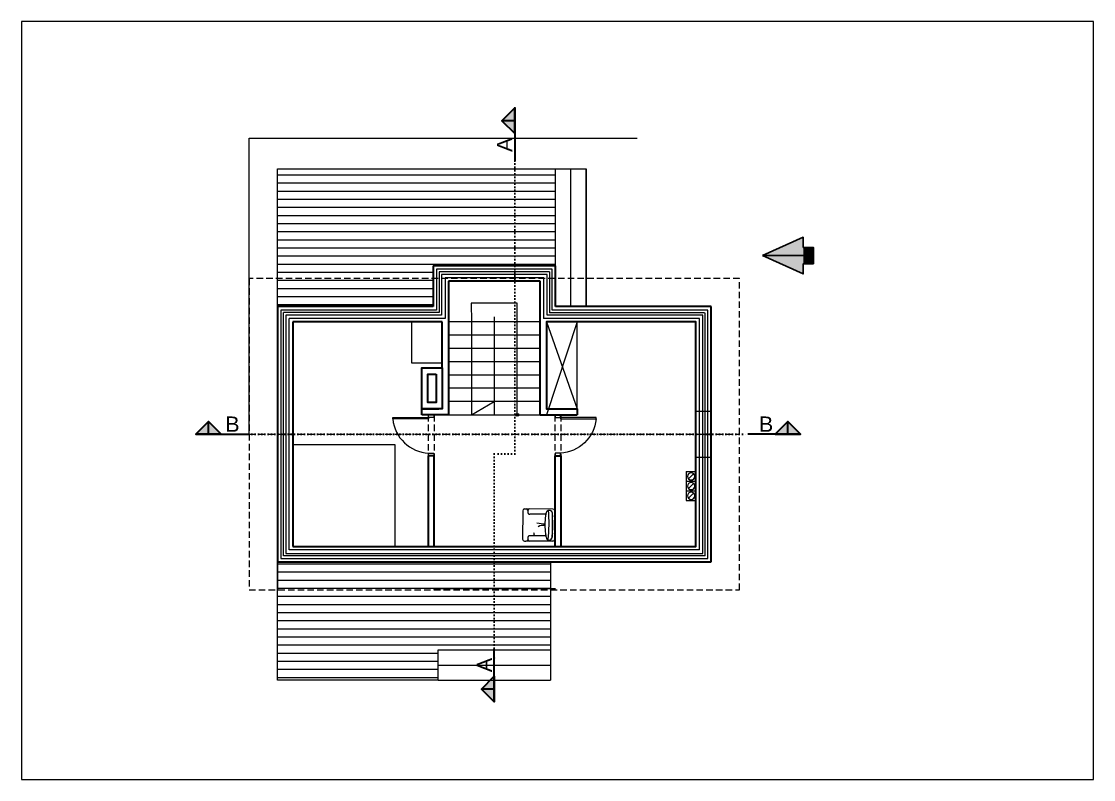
# Model space of a CAD drawing. Header units: millimetres. Extents: x -2481 to 45049, y -11067 to 11055.
# Drawn here: x 2483 to 4583, y 4972 to 6457 of the extents above; entities that cross this region are included whole.
import ezdxf

# ---------------------------------------------------------------- set-up
doc = ezdxf.new("R2010")
doc.units = ezdxf.units.MM
doc.linetypes.add('DASHED', pattern=[19.05, 12.7, -6.35])
doc.linetypes.add('DOT', pattern=[6.35, 0, -6.35])
for name, color, linetype, lineweight in [('A-ELEWACJA CIENKA', 11, 'Continuous', 13), ('A-meble', 254, 'Continuous', 5), ('A-murowane', 3, 'Continuous', 35), ('A-p.widokowa', 6, 'Continuous', 15), ('A-pod', 6, 'DASHED', 15), ('A-schody', 2, 'Continuous', 5), ('A-stolarka', 1, 'Continuous', 5), ('A-w.ocieplenie', 4, 'BATTING', 5), ('A-wykończenie', 4, 'Continuous', 5), ('A17_OPIS_WARSTW', 22, 'Continuous', 9), ('B-CIENIE', 251, 'Continuous', 0), ('B-linia przekrojowa', 255, 'DOT', 30), ('B-materiały', 9, 'Continuous', 0), ('B-opis', 7, 'Continuous', 0)]:
    doc.layers.add(name, color=color, linetype=linetype, lineweight=lineweight)
doc.styles.get("Standard").update_dxf_attribs({"font": 'arial.ttf'})
doc.linetypes.add('BATTING', pattern='A,0.00254,-2.54,[134,ltypeshp.shx,S=2.54,R=0,X=-2.54,Y=0],-5.08,[134,ltypeshp.shx,S=2.54,R=180,X=2.54,Y=0],-2.54', length=10.16254)
pattern_1 = [(180, (587.196, -289.031), (-3e-15, -15.875), [])]

# ---------------------------------------------------------------- blocks, each defined once
blk = doc.blocks.new('A$C443F3476')
at = {"layer": 'A-p.widokowa'}
for p, q in [((19, 57), (0, 57)), ((4.6, 52.4), (14.4, 42.6)), ((19, 57), (19, 0)), ((19, 38), (0, 38)), ((4.6, 33.4), (14.4, 23.6)), ((19, 19), (0, 19)), ((19, 0), (0, 0)), ((4.6, 14.4), (14.4, 4.6))]:
    blk.add_line(p, q, dxfattribs=at)
for centre in [(9.5, 47.5), (9.5, 28.5), (9.5, 9.5)]:
    blk.add_circle(centre, 7, dxfattribs=at)
blk = doc.blocks.new('A$C56CF6E9E')
at = {"layer": 'A-schody'}
h = blk.add_hatch(color=256, dxfattribs=at)
h.dxf.hatch_style = 1
edge = h.paths.add_edge_path()
edge.add_arc((135, -262), 2.76, 0, 360)
for p, q in [((90, -80), (0, -80)), ((90, -70), (90, -262)), ((180, -80), (90, -80)), ((180, -106), (0, -106)), ((180, -132), (0, -132)), ((180, -158), (0, -158)), ((180, -184), (0, -184)), ((180, -210), (0, -210)), ((180, -236), (0, -236)), ((0, -262), (180, -262))]:
    blk.add_line(p, q, dxfattribs=at)
blk.add_lwpolyline([(135, -262), (135, -80), (135, -43.5), (90, -43.5), (44.4, -43.5), (45, -80), (45, -262), (90, -236)], dxfattribs=at)
blk.add_circle((135, -262), 2.76, dxfattribs=at)
blk = doc.blocks.new('A$C5D68450C')
at = {"layer": 'A-meble', "ltscale": 0.3}
for p, q in [((0, 27.9), (0, -27.9)), ((3.5, 31.4), (56.3, 31.4)), ((52.8, 27.9), (52.8, 29.1)), ((59.3, 31.4), (56.3, 31.4)), ((62.7, -28), (62.8, 27.9)), ((16.8, 20.9), (49, 20.9)), ((16.7, -21), (48.9, -21)), ((3.4, -31.4), (56.2, -31.5)), ((52.7, -29.2), (52.7, -28)), ((59.2, -31.5), (56.2, -31.5))]:
    blk.add_line(p, q, dxfattribs=at)
for centre, radius, start, end in [((3.5, 27.9), 3.48, 89.9197, 179.9197), ((-44.9, 25.5), 50.2, 349.1511, 358.0083), ((85.7, 31.2), 69.7, 185.6317, 192.1738), ((29.1, 14.5), 12.2, 359.3832, 32.972), ((49, 27.9), 3.48, 31.1397, 89.9372), ((49, 24.4), 3.48, 269.9372, 328.9213), ((46.1, 26.1), 6.86, 328.9213, 31.1397), ((59.3, 27.9), 3.48, 359.9197, 89.9197), ((22.4, 21.3), 20.7, 259.0318, 299.82), ((-45, -25.4), 50.2, 1.8311, 10.6882), ((63.7, -30.3), 47.7, 165.088, 172.9944), ((15.7, -97.2), 94.8, 78.441, 88.5654), ((3.4, -27.9), 3.48, 179.9197, 269.9056), ((48.9, -24.5), 3.48, 30.918, 89.9021), ((48.9, -28), 3.48, 269.9021, 328.6996), ((46, -26.3), 6.86, 328.6996, 30.918), ((59.2, -28), 3.48, 269.9197, 359.9197)]:
    blk.add_arc(centre, radius, start, end, dxfattribs=at)
at = {"layer": 'A-meble', "ltscale": 0.3, "extrusion": (0, 0, -1)}
for centre, major_axis, ratio, start_param, end_param in [((11.8, -4.4), (0.1, 54.2), 0.129311, 4.329881, 5.340561), ((18.8, -4.2), (0.1, 53), 0.132088, 4.218773, 5.369204), ((12.9, -3.2), (0.6, 31.3), 0.17895, 0.885275, 2.057255), ((10.7, -23.5), (2.42, -5.54), 0.910767, -1.037843, 1.906765)]:
    blk.add_ellipse(centre, major_axis=major_axis, ratio=ratio, start_param=start_param, end_param=end_param, dxfattribs=at)
at = {"layer": 'A-meble', "ltscale": 0.3}
for centre, major_axis, ratio, start_param, end_param in [((10.8, 23.5), (2.43, 5.53), 0.910767, -1.037843, 1.906765), ((9.4, -2.5), (0.4, -36.5), 0.153502, 4.177328, 5.090446)]:
    blk.add_ellipse(centre, major_axis=major_axis, ratio=ratio, start_param=start_param, end_param=end_param, dxfattribs=at)
at = {"layer": 'A-meble'}
for centre, major_axis, start_param, end_param in [((56.3, 29.1), (3.48, 0), 1.570796, 3.141593), ((56.2, -29.2), (-3.48, 0), 0, 1.570796)]:
    blk.add_ellipse(centre, major_axis=major_axis, ratio=0.658505, start_param=start_param, end_param=end_param, dxfattribs=at)
blk = doc.blocks.new('A$C560A2D75')
at = {"layer": 'A-murowane'}
h = blk.add_hatch(color=256, dxfattribs=at)
h.dxf.hatch_style = 1
h.paths.add_polyline_path([(-78.5, 25), (-53.5, 0), (-103.5, 0)])
blk.add_line((-103.5, 0), (0, 0), dxfattribs=at)
blk.add_lwpolyline([(-78.5, 0), (-78.5, 25), (-53.5, 0), (-103.5, 0), (-78.5, 25)], dxfattribs=at)
blk = doc.blocks.new('A$C5F224DCF')
at = {"layer": 'B-linia przekrojowa'}
blk.add_line((-481.5, 0), (496.3, 0), dxfattribs=at)
at = {"layer": 'A17_OPIS_WARSTW'}
blk.add_blockref('A$C560A2D75', (-481.5, 0), dxfattribs=at)
at = {"layer": 'A17_OPIS_WARSTW', "xscale": -1}
blk.add_blockref('A$C560A2D75', (496.3, 0), dxfattribs=at)
at = {"layer": 'B-opis', "char_height": 30, "attachment_point": 1}
for insert in [(-526.9, 34.8), (518.4, 34.8)]:
    blk.add_mtext_dynamic_manual_height_columns('B', width=13.143, gutter_width=12.5, heights=[0], dxfattribs=dict(at, insert=insert))
blk = doc.blocks.new('A$C3B5F2327')
at = {"layer": 'B-linia przekrojowa'}
blk.add_lwpolyline([(-485, 289.1), (-485, -388.3), (-525, -388.3), (-525, -790.9)], dxfattribs=at)
at = {"layer": 'A17_OPIS_WARSTW', "xscale": -1, "rotation": 90}
blk.add_blockref('A$C560A2D75', (-485, 185.6), dxfattribs=at)
at = {"layer": 'A17_OPIS_WARSTW', "rotation": 90}
blk.add_blockref('A$C560A2D75', (-525, -770.6), dxfattribs=at)
at = {"layer": 'B-opis', "char_height": 30, "rotation": 90}
for insert, attachment_point in [((-519.8, 230.9), 3), ((-559.8, -816), 1)]:
    blk.add_mtext_dynamic_manual_height_columns('A', width=13.143, gutter_width=12.5, heights=[0], dxfattribs=dict(at, insert=insert, attachment_point=attachment_point))
blk = doc.blocks.new('A$C0B530D52')
at = {"layer": 'A-stolarka'}
for points in [[(5, 0), (5, -5), (-5, -5), (-5, 0)], [(-5, -5), (-5, -8), (-75, -8), (-75, -5)], [(5, -75), (5, -80), (-5, -80), (-5, -75)]]:
    blk.add_lwpolyline(points, close=True, dxfattribs=at)
blk.add_arc((-1.2, -1), 74.1, 185.4489, 267.06, dxfattribs=at)

msp = doc.modelspace()

# ---------------------------------------------------------------- hatches: boundary and pattern name
at = {"layer": 'B-materiały'}
h = msp.add_hatch(dxfattribs=at)
h.set_pattern_fill('ANSI31', color=256, scale=5, angle=135)
h.set_pattern_definition(pattern_1)
h.paths.add_polyline_path([(3529.29, 6168.15), (2984.29, 6168.15), (2984.29, 5898.15), (3289.29, 5898.15), (3289.29, 5980.15), (3529.29, 5980.15), (3529.29, 5898.15)])
h = msp.add_hatch(dxfattribs=at)
h.set_pattern_fill('ANSI31', color=256, scale=5, angle=135)
h.set_pattern_definition(pattern_1)
h.paths.add_polyline_path([(3519.3, 5398.15), (3299.3, 5398.15), (3299.29, 5398.15), (2984.29, 5398.15), (2984.29, 5166.15), (3299.29, 5166.15), (3299.29, 5226.15), (3519.29, 5226.15)])

# ---------------------------------------------------------------- linework, layer by layer
msp.add_line((4034.29, 5998.15), (3934.29, 5998.15))
msp.add_line((4034.29, 5998.15), (3934.29, 5998.15))
msp.add_line((4034.29, 5998.15), (3934.29, 5998.15))
msp.add_line((4034.29, 5998.15), (3934.29, 5998.15))
for points in [[(3934.29, 5998.15), (4014.29, 6034.15), (4014.29, 6014.15), (4034.29, 6014.15), (4034.29, 5998.15)], [(3934.29, 5998.15), (4014.29, 6034.15), (4014.29, 6014.15), (4034.29, 6014.15), (4034.29, 5998.15)], [(3934.29, 5998.15), (4014.29, 5962.15), (4014.29, 5982.15), (4034.29, 5982.15), (4034.29, 5998.15)], [(3934.29, 5998.15), (4014.29, 5962.15), (4014.29, 5982.15), (4034.29, 5982.15), (4034.29, 5998.15)]]:
    msp.add_lwpolyline(points)
for points in [[(3934.29, 5998.15), (4014.29, 6034.15), (4014.29, 5998.15)], [(3934.29, 5998.15), (4014.29, 6034.15), (4014.29, 5998.15)], [(4034.29, 6014.15), (4014.29, 6014.15), (4034.29, 5998.15), (4014.29, 5998.15)], [(4034.29, 6014.15), (4014.29, 6014.15), (4034.29, 5998.15), (4014.29, 5998.15)], [(3934.29, 5998.15), (4014.29, 5962.15), (4014.29, 5998.15)], [(3934.29, 5998.15), (4014.29, 5962.15), (4014.29, 5998.15)], [(4034.29, 5982.15), (4014.29, 5982.15), (4034.29, 5998.15), (4014.29, 5998.15)], [(4034.29, 5982.15), (4014.29, 5982.15), (4034.29, 5998.15), (4014.29, 5998.15)]]:
    msp.add_solid(points)
at = {"layer": 'A-ELEWACJA CIENKA'}
for p, q in [((3834.29, 5898.15), (3834.29, 5677.73)), ((3804.29, 5683.75), (3804.29, 5868.15)), ((3804.29, 5428.15), (3804.29, 5648.15)), ((3289.29, 5346.15), (3529.29, 5346.15)), ((3289.29, 5346.15), (3529.29, 5346.15))]:
    msp.add_line(p, q, dxfattribs=at)
at = {"layer": 'A-meble'}
for p, q in [((3511.29, 5868.15), (3571.24, 5698.15)), ((3571.29, 5868.15), (3511.36, 5686.15)), ((3571.24, 5698.15), (3571.29, 5868.15))]:
    msp.add_line(p, q, dxfattribs=at)
at = {"layer": 'A-murowane'}
for p, q in [((3529.29, 5978.15), (3289.29, 5978.15)), ((3289.29, 5978.15), (3289.29, 5898.15)), ((3529.29, 5898.15), (3529.29, 5978.15)), ((3499.3, 5948.15), (3319.29, 5948.15)), ((3319.29, 5948.15), (3319.36, 5686.15)), ((3499.36, 5686.15), (3499.3, 5948.15)), ((3014.29, 5898.15), (2984.29, 5898.15)), ((2984.29, 5898.15), (2984.29, 5398.15)), ((3289.29, 5898.15), (3014.29, 5898.15)), ((3633.79, 5898.15), (3529.29, 5898.15)), ((3834.29, 5898.15), (3633.79, 5898.15)), ((3834.29, 5398.15), (3834.29, 5898.15)), ((3307.29, 5868.15), (3014.29, 5868.15)), ((3014.29, 5868.15), (3014.29, 5428.15)), ((3307.29, 5778.1), (3307.29, 5868.15)), ((3267.29, 5698.15), (3300.79, 5698.15)), ((3267.29, 5686.15), (3267.29, 5698.15)), ((3319.36, 5686.15), (3267.29, 5686.15)), ((3499.36, 5686.15), (3571.25, 5686.15)), ((3291.56, 5606.15), (3279.42, 5606.15)), ((3279.42, 5606.15), (3279.42, 5564.15)), ((3291.56, 5428.15), (3291.56, 5606.15)), ((3527.56, 5606.15), (3539.56, 5606.15)), ((3527.56, 5606.15), (3527.56, 5428.15)), ((3539.56, 5606.15), (3539.56, 5428.15)), ((3279.42, 5564.15), (3279.41, 5428.15)), ((3014.29, 5428.15), (3299.29, 5428.15)), ((2984.29, 5398.15), (3633.79, 5398.15)), ((3633.79, 5398.15), (3834.29, 5398.15))]:
    msp.add_line(p, q, dxfattribs=at)
for points in [[(3299.29, 5428.15), (3519.29, 5428.15), (3631.79, 5428.15), (3804.29, 5428.15), (3804.29, 5868.15), (3631.79, 5868.15), (3511.29, 5868.15), (3511.29, 5787.15)], [(3319.29, 5868.15), (3319.29, 5686.15)], [(3511.28, 5832.15), (3511.35, 5698.15), (3571.25, 5698.15), (3571.25, 5686.15)], [(3307.29, 5778.1), (3307.29, 5698.1), (3267.29, 5698.1), (3267.29, 5778.1), (3307.29, 5778.1)]]:
    msp.add_lwpolyline(points, dxfattribs=at)
msp.add_lwpolyline([(3295.29, 5766.1), (3295.29, 5710.1), (3279.29, 5710.1), (3279.29, 5766.1)], close=True, dxfattribs=at)
at = {"layer": 'A-p.widokowa', "ltscale": 5}
for p, q in [((2928.94, 5648.15), (2928.94, 6228.15)), ((2928.94, 6228.15), (3689.01, 6228.15)), ((3247.29, 5788.15), (3307.29, 5788.15)), ((2984.29, 5398.15), (2984.29, 5343.15))]:
    msp.add_line(p, q, dxfattribs=at)
at = {"layer": 'A-p.widokowa'}
for p, q in [((3529.29, 5898.15), (3529.29, 6168.15)), ((3559.29, 5898.15), (3559.29, 6168.15)), ((3589.29, 5898.15), (3589.29, 6168.15)), ((2984.29, 5166.15), (2984.29, 5398.15)), ((3519.29, 5398.15), (3519.29, 5166.15)), ((3299.29, 5226.15), (3519.29, 5226.15)), ((3299.29, 5166.15), (3299.29, 5226.15)), ((3299.29, 5196.15), (3519.29, 5196.15)), ((3299.29, 5166.15), (2984.29, 5166.15)), ((3299.29, 5166.15), (3519.29, 5166.15))]:
    msp.add_line(p, q, dxfattribs=at)
at = {"layer": 'A-p.widokowa', "color": 251, "ltscale": 5}
msp.add_lwpolyline([(2483.02, 4971.78), (4583.02, 4971.78), (4583.02, 6456.78), (2483.02, 6456.78)], close=True, dxfattribs=at)
at = {"layer": 'A-p.widokowa'}
msp.add_lwpolyline([(2984.29, 5898.15), (2984.29, 6168.15), (3589.29, 6168.15), (3589.29, 5898.15)], dxfattribs=at)
at = {"layer": 'A-p.widokowa', "ltscale": 5}
for points in [[(3307.29, 5868.15), (3247.29, 5868.15), (3247.29, 5788.15), (3247.29, 5788.15)], [(3014.29, 5428.15), (3014.29, 5628.15), (3214.29, 5628.15), (3214.29, 5428.15), (3014.29, 5428.15)]]:
    msp.add_lwpolyline(points, dxfattribs=at)
at = {"layer": 'A-pod'}
for p, q in [((3279.42, 5686.15), (3279.42, 5606.15)), ((3291.57, 5686.15), (3291.57, 5606.15)), ((3527.56, 5686.15), (3527.56, 5606.15)), ((3539.56, 5686.15), (3539.56, 5606.15)), ((2928.94, 5648.15), (3889.65, 5648.15))]:
    msp.add_line(p, q, dxfattribs=at)
msp.add_lwpolyline([(2928.94, 5343.15), (3889.65, 5343.15), (3889.65, 5953.15), (2928.94, 5953.15)], close=True, dxfattribs=at)
at = {"layer": 'A-stolarka'}
for points in [[(3280.49, 5681.15), (3280.49, 5678.15), (3210.49, 5678.15), (3210.49, 5681.15)], [(3290.49, 5686.15), (3290.49, 5681.15), (3280.49, 5681.15), (3280.49, 5686.15)], [(3290.49, 5611.15), (3290.49, 5606.15), (3280.49, 5606.15), (3280.49, 5611.15)]]:
    msp.add_lwpolyline(points, close=True, dxfattribs=at)
msp.add_arc((3284.3, 5685.19), 74.14, 185.44892, 267.05998, dxfattribs=at)
at = {"layer": 'A-w.ocieplenie', "ltscale": 0.5}
for p, q in [((3301.2, 5966.2), (3301.2, 5886.43)), ((3517.36, 5966.2), (3301.2, 5966.2)), ((3517.38, 5966.2), (3517.38, 5886)), ((3301.2, 5886.43), (2996.04, 5886.43)), ((2996.04, 5409.71), (2996.04, 5886.43)), ((3820.92, 5886), (3517.38, 5886)), ((3822.36, 5409.71), (3822.36, 5886)), ((3822.36, 5409.71), (2996.04, 5409.71))]:
    msp.add_line(p, q, dxfattribs=at)
at = {"layer": 'A-w.ocieplenie', "ltscale": 0.6}
for p, q in [((3312.67, 5954.77), (3312.67, 5874.77)), ((3505.93, 5954.77), (3312.67, 5954.77)), ((3505.91, 5954.77), (3505.91, 5874.77)), ((3007.67, 5421.52), (3007.67, 5874.77)), ((3312.67, 5874.77), (3007.67, 5874.77)), ((3810.92, 5874.77), (3505.91, 5874.77)), ((3810.92, 5421.52), (3810.92, 5874.77)), ((3810.92, 5421.52), (3007.67, 5421.52))]:
    msp.add_line(p, q, dxfattribs=at)
at = {"layer": 'A-wykończenie'}
for points in [[(3633.79, 5891.4), (3522.54, 5891.4), (3522.54, 5971.4), (3296.04, 5971.4), (3296.04, 5891.4), (3182.29, 5891.4)], [(3721.79, 5881.4), (3512.54, 5881.4), (3512.55, 5961.4), (3306.05, 5961.4), (3306.04, 5881.4), (3184.29, 5881.4)], [(3182.29, 5891.4), (2991.04, 5891.4), (2991.04, 5868.15), (2991.04, 5404.9), (3098.79, 5404.9)], [(3184.29, 5881.4), (3001.04, 5881.4), (3001.04, 5868.15), (3001.04, 5414.9), (3096.79, 5414.9)], [(3096.79, 5414.9), (3817.54, 5414.9), (3817.54, 5881.4), (3721.79, 5881.4)], [(3098.79, 5404.9), (3827.54, 5404.9), (3827.54, 5891.4), (3523.31, 5891.4)]]:
    msp.add_lwpolyline(points, dxfattribs=at)
at = {"layer": 'B-CIENIE'}
for p, q in [((3804.29, 5693.15), (3834.29, 5693.15)), ((3804.29, 5648.15), (3834.29, 5648.15)), ((3804.29, 5603.15), (3834.29, 5603.15))]:
    msp.add_line(p, q, dxfattribs=at)

# ---------------------------------------------------------------- block references
at = {"layer": 'A-meble', "rotation": 180}
msp.add_blockref('A$C5D68450C', (3527.56, 5470.33), dxfattribs=at)
at = {"layer": 'A-p.widokowa', "color": 251, "ltscale": 5}
for name, p in [('A$C3B5F2327', (3934.29, 5998.15)), ('A$C5F224DCF', (3409.29, 5648.15))]:
    msp.add_blockref(name, p, dxfattribs=at)
at = {"layer": 'A-p.widokowa', "ltscale": 5}
msp.add_blockref('A$C56CF6E9E', (3319.29, 5948.15), dxfattribs=at)
at = {"layer": 'A-p.widokowa', "color": 251, "ltscale": 5, "xscale": -1}
msp.add_blockref('A$C0B530D52', (3533.69, 5686.15), dxfattribs=at)
at = {"layer": 'A17_OPIS_WARSTW', "xscale": -1}
msp.add_blockref('A$C443F3476', (3804.29, 5518.15), dxfattribs=at)

doc.saveas('drawing.dxf')
